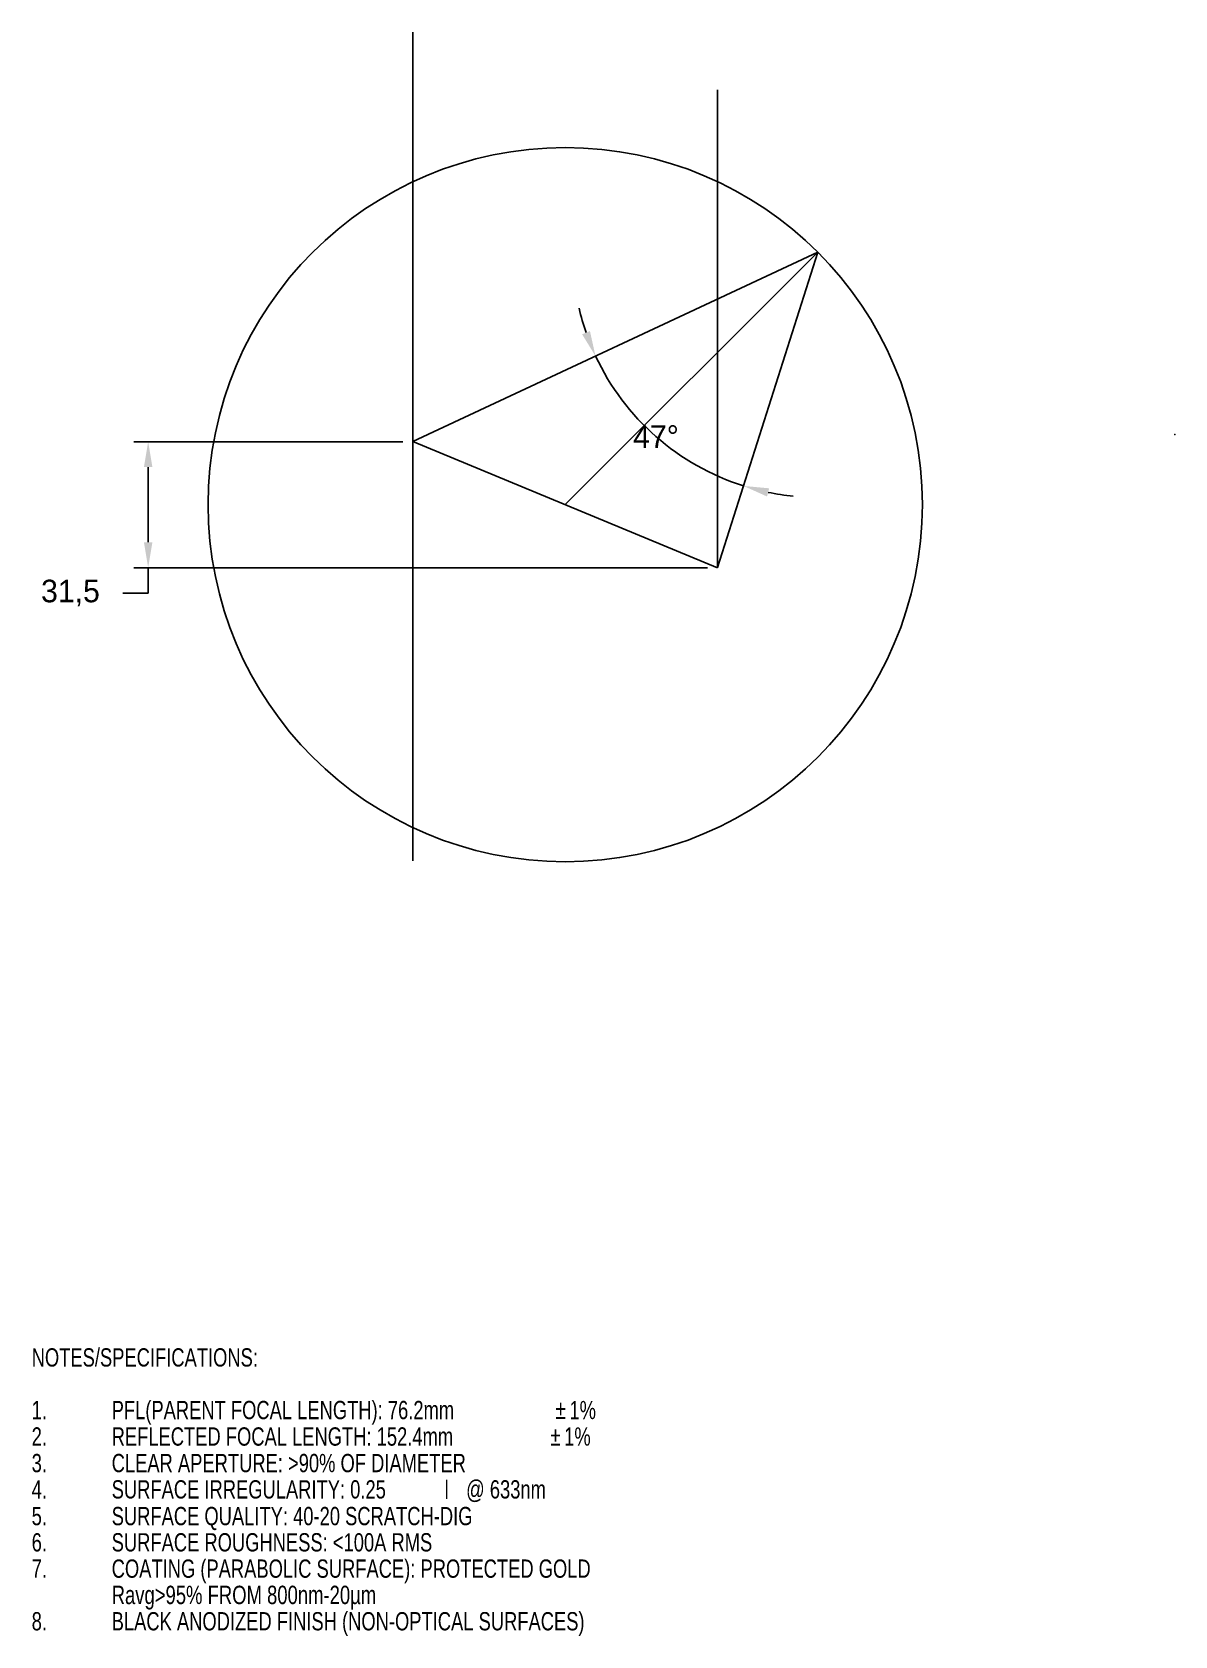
# Model space of a CAD drawing. Header units: millimetres. Extents: x 11 to 154, y 24 to 225.
import ezdxf

# ---------------------------------------------------------------- set-up
doc = ezdxf.new("R2010")
doc.units = ezdxf.units.MM
doc.header["$PDSIZE"] = -1
doc.styles.add('SLDTEXTSTYLE0', font='TXT', dxfattribs={"width": 0.75})
doc.styles.add('SLDTEXTSTYLE2', font='TXT', dxfattribs={"width": 0.7})
doc.dimstyles.new('ISO-25', dxfattribs={"dimtxt": 2.5, "dimasz": 2.5, "dimexe": 1.25, "dimexo": 0.625, "dimtad": 1, "dimtxsty": 'Standard', "dimcen": 2.5, "dimadec": 0, "dimazin": 0, "dimtfac": 1, "dimtmove": 0, "dimatfit": 3, "dimfxl": 1, "dimarcsym": 0})

# ---------------------------------------------------------------- blocks, each defined once
blk = doc.blocks.new('SW_NOTE_4')
at = {"color": 0, "linetype": 'Continuous', "lineweight": 0, "attachment_point": 1}
for s, insert, char_height, style in [('NOTES/SPECIFICATIONS:', (0, 2.95), 2.286, 'SLDTEXTSTYLE0'), ('1.', (0, -3.63), 2.286, 'SLDTEXTSTYLE0'), ('PFL(PARENT FOCAL LENGTH): 76.2mm', (10, -3.63), 2.286, 'SLDTEXTSTYLE0'), ('±', (65.48, -3.53), 2.38, 'SLDTEXTSTYLE0'), ('1%', (67.22, -3.63), 2.286, 'SLDTEXTSTYLE0'), ('2.', (0, -6.94), 2.286, 'SLDTEXTSTYLE0'), ('REFLECTED FOCAL LENGTH: 152.4mm', (10, -6.94), 2.286, 'SLDTEXTSTYLE0'), ('±', (64.82, -6.85), 2.38, 'SLDTEXTSTYLE0'), ('1%', (66.56, -6.94), 2.286, 'SLDTEXTSTYLE0'), ('3.', (0, -10.26), 2.286, 'SLDTEXTSTYLE0'), ('CLEAR APERTURE: >90% OF DIAMETER', (10, -10.26), 2.286, 'SLDTEXTSTYLE0'), ('4.', (0, -13.55), 2.286, 'SLDTEXTSTYLE0'), ('SURFACE IRREGULARITY: 0.25', (10, -13.55), 2.286, 'SLDTEXTSTYLE0'), ('l', (51.64, -13.6), 2.29, 'SLDTEXTSTYLE2'), ('@ 633nm', (54.3, -13.55), 2.286, 'SLDTEXTSTYLE0'), ('5.', (0, -16.89), 2.286, 'SLDTEXTSTYLE0'), ('SURFACE QUALITY: 40-20 SCRATCH-DIG', (10, -16.89), 2.286, 'SLDTEXTSTYLE0'), ('6.', (0, -20.17), 2.286, 'SLDTEXTSTYLE0'), ('SURFACE ROUGHNESS: <100A RMS', (10, -20.17), 2.286, 'SLDTEXTSTYLE0'), ('7.', (0, -23.46), 2.286, 'SLDTEXTSTYLE0'), ('COATING (PARABOLIC SURFACE): PROTECTED GOLD', (10, -23.46), 2.286, 'SLDTEXTSTYLE0'), ('Ravg>95% FROM 800nm-20µm', (10, -26.74), 2.3, 'SLDTEXTSTYLE0'), ('8.', (0, -30.04), 2.286, 'SLDTEXTSTYLE0'), ('BLACK ANODIZED FINISH (NON-OPTICAL SURFACES)', (10, -30.04), 2.286, 'SLDTEXTSTYLE0')]:
    blk.add_mtext(s, dxfattribs=dict(at, insert=insert, char_height=char_height, style=style))
blk = doc.blocks.new('*D28')
at = {"color": 0, "lineweight": -2}
for start, end in [(193.2138, 199.1488), (205.0838, 252.3702), (258.3052, 264.2402)]:
    blk.add_arc((109.37, 197.23), 30.66, start, end, dxfattribs=at)
at = {"color": 0}
for points in [[(80.89, 187.37), (79.91, 186.97), (81.59, 184.23)], [(103.02, 166.69), (103.29, 167.71), (100.08, 168.01)]]:
    blk.add_solid(points, dxfattribs=at)
at = {"layer": 'Defpoints', "color": 0}
for p in [(109.37, 197.23), (109.37, 197.23), (86.17, 177.18), (58.76, 173.54), (96.83, 157.79)]:
    blk.add_point(p, dxfattribs=at)
at = {"color": 0, "insert": (89.14, 174.18), "char_height": 2.822, "attachment_point": 5}
blk.add_mtext('47°', dxfattribs=at)
blk = doc.blocks.new('*D29')
at = {"color": 0, "lineweight": -2}
for p, q in [((57.49, 173.54), (23.89, 173.54)), ((25.67, 170.37), (25.67, 160.96)), ((95.58, 157.78), (23.89, 157.78)), ((25.67, 157.78), (25.67, 154.61)), ((25.67, 154.61), (22.5, 154.61))]:
    blk.add_line(p, q, dxfattribs=at)
at = {"color": 0}
for points in [[(25.14, 170.37), (26.2, 170.37), (25.67, 173.54)], [(25.14, 160.96), (26.2, 160.96), (25.67, 157.78)]]:
    blk.add_solid(points, dxfattribs=at)
at = {"layer": 'Defpoints', "color": 0}
for p in [(58.76, 173.54), (25.67, 157.78), (96.85, 157.78)]:
    blk.add_point(p, dxfattribs=at)
at = {"color": 0, "insert": (15.96, 154.61), "char_height": 2.822, "attachment_point": 5}
blk.add_mtext('31,5', dxfattribs=at)

msp = doc.modelspace()

# ---------------------------------------------------------------- linework, layer by layer
for p, q in [((58.768, 195.861), (58.768, 224.757)), ((96.847, 157.782), (96.835, 217.55)), ((58.764, 173.544), (109.368, 197.231)), ((77.802, 165.666), (109.368, 197.231)), ((109.368, 197.231), (96.835, 157.794)), ((58.768, 195.861), (58.755, 121.123)), ((58.764, 173.544), (96.849, 157.784)), ((96.835, 157.794), (96.835, 173.544))]:
    msp.add_line(p, q)
msp.add_circle((77.802, 165.666), 44.64)
at = {"color": 7, "linetype": 'Continuous', "lineweight": 0}
msp.add_point((154.005, 174.443), dxfattribs=at)

# ---------------------------------------------------------------- block references
msp.add_blockref('SW_NOTE_4', (11.11, 57.235), dxfattribs=at)

# ---------------------------------------------------------------- dimensions: what is measured, and where the dimension line sits
dim = msp.add_angular_dim_2l(base=(86.171, 177.175), line1=((109.368, 197.231), (96.835, 157.794)), line2=((58.764, 173.544), (109.368, 197.231)), dimstyle='ISO-25', override={"dimtxt": 2.822222, "dimasz": 3.175, "dimexe": 1.778, "dimexo": 1.27, "dimgap": 2.54, "dimtad": 0, "dimtih": 1, "dimtoh": 1, "dimdec": 1, "dimlfac": 2, "dimzin": 1, "dimtdec": 1, "dimtzin": 1})
dim.commit()
dim.dimension.update_dxf_attribs({"geometry": '*D28', "text_midpoint": (89.14, 174.184)})
dim = msp.add_linear_dim(base=(25.671, 157.784), p1=(58.764, 173.544), p2=(96.849, 157.784), angle=90, dimstyle='ISO-25', override={"dimtxt": 2.822222, "dimasz": 3.175, "dimexe": 1.778, "dimexo": 1.27, "dimgap": 2.54, "dimtad": 0, "dimtih": 1, "dimtoh": 1, "dimdec": 1, "dimlfac": 2, "dimzin": 1, "dimtdec": 1, "dimtzin": 1})
dim.commit()
dim.dimension.update_dxf_attribs({"geometry": '*D29', "text_midpoint": (15.958, 154.609)})

doc.saveas('drawing.dxf')
